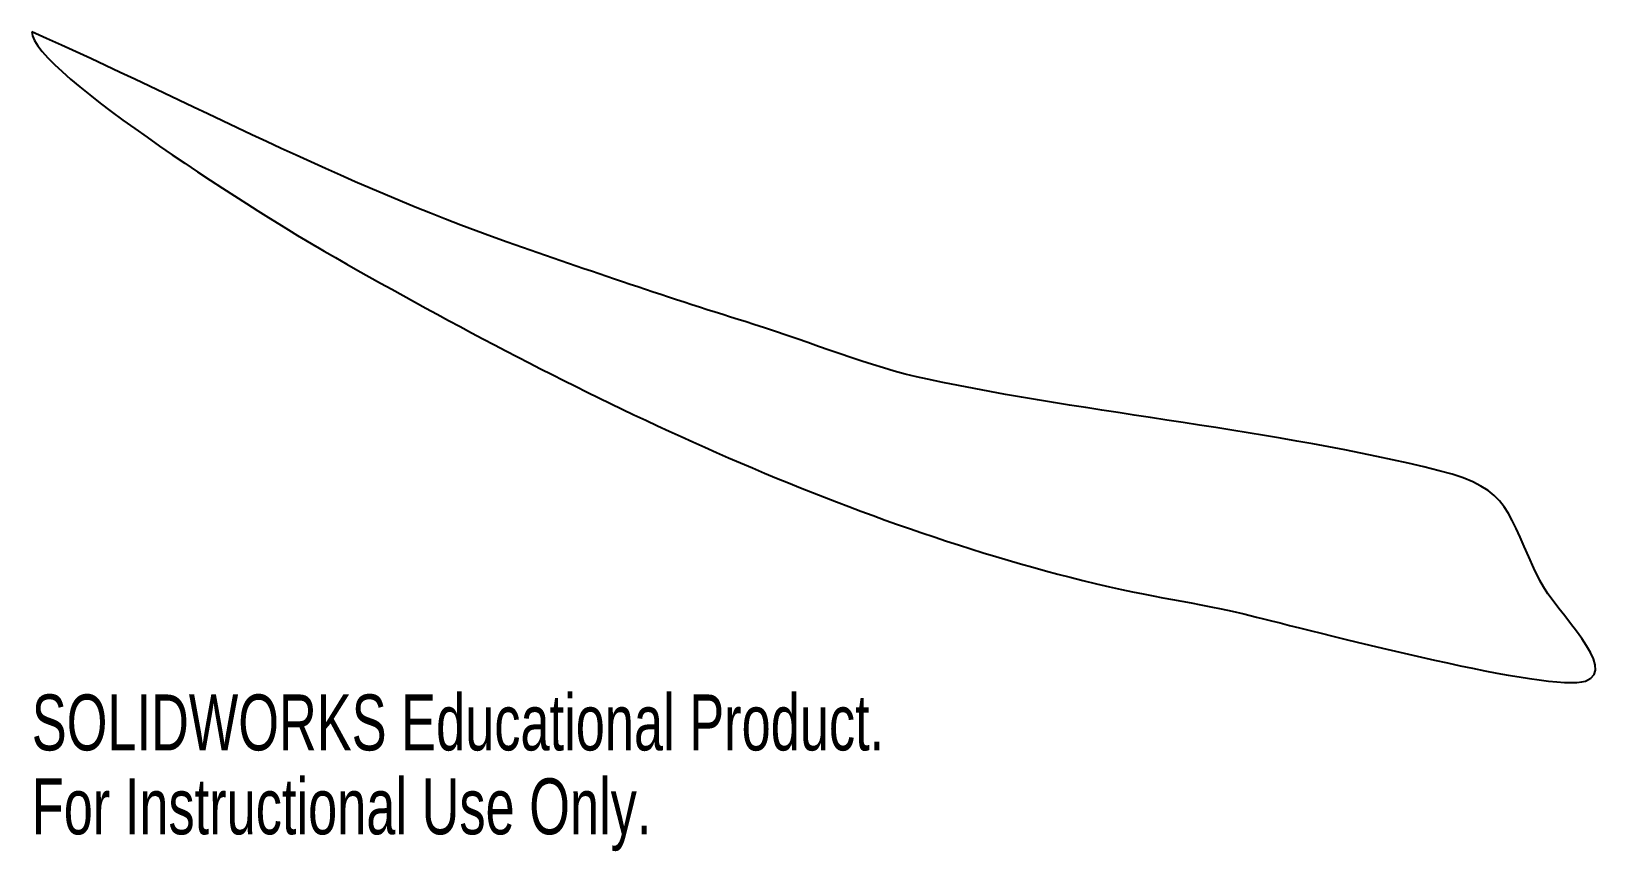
# Model space of a CAD drawing. Header units: inches. Extents: x -8.12 to -2.71, y -0.89 to 1.9.
import ezdxf

# ---------------------------------------------------------------- set-up
doc = ezdxf.new("R2010")
doc.units = ezdxf.units.IN
doc.header["$MEASUREMENT"] = 0
doc.styles.add('SLDTEXTSTYLE0', font='TXT', dxfattribs={"width": 0.7})

msp = doc.modelspace()

# ---------------------------------------------------------------- linework, layer by layer
at = {"color": 7, "linetype": 'Continuous', "lineweight": 25}
for points, knots in [([(-2.9858, 0.0311), (-3.1016, 0.2626), (-3.0794, 0.3422), (-3.328, 0.4043), (-3.8885, 0.5445), (-4.5112, 0.5969), (-5.0697, 0.7154), (-5.2718, 0.7582), (-5.4634, 0.8406), (-5.6606, 0.902), (-5.9424, 0.9896), (-6.2219, 1.0844), (-6.5004, 1.1819), (-7.0641, 1.3792), (-7.5793, 1.658), (-8.1177, 1.8972)], [0, 0, 0, 0, 1, 1, 1, 2, 2, 2, 3, 3, 3, 4, 4, 4, 5, 5, 5, 5]), ([(-8.1177, 1.8972), (-8.1177, 1.7606), (-7.2902, 1.2466), (-7.1224, 1.1508), (-6.3097, 0.6864), (-5.45, 0.2584), (-4.5409, 0.0311), (-4.2802, -0.0341), (-4.1858, -0.0343), (-3.95, -0.0933), (-3.7097, -0.1534), (-2.9475, -0.352), (-2.8303, -0.311), (-2.7121, -0.2696), (-2.9298, -0.0809), (-2.9858, 0.0311)], [5, 5, 5, 5, 6, 6, 6, 7, 7, 7, 8, 8, 8, 9, 9, 9, 10, 10, 10, 10])]:
    msp.add_open_spline(points, degree=3, knots=knots, dxfattribs=at)

# ---------------------------------------------------------------- texts
at = {"color": 7, "linetype": 'Continuous', "char_height": 0.1903, "attachment_point": 1, "style": 'SLDTEXTSTYLE0'}
for s, insert in [('SOLIDWORKS Educational Product.', (-8.1177, -0.3567)), ('For Instructional Use Only.', (-8.1177, -0.6421))]:
    msp.add_mtext(s, dxfattribs=dict(at, insert=insert))

doc.saveas('drawing.dxf')
